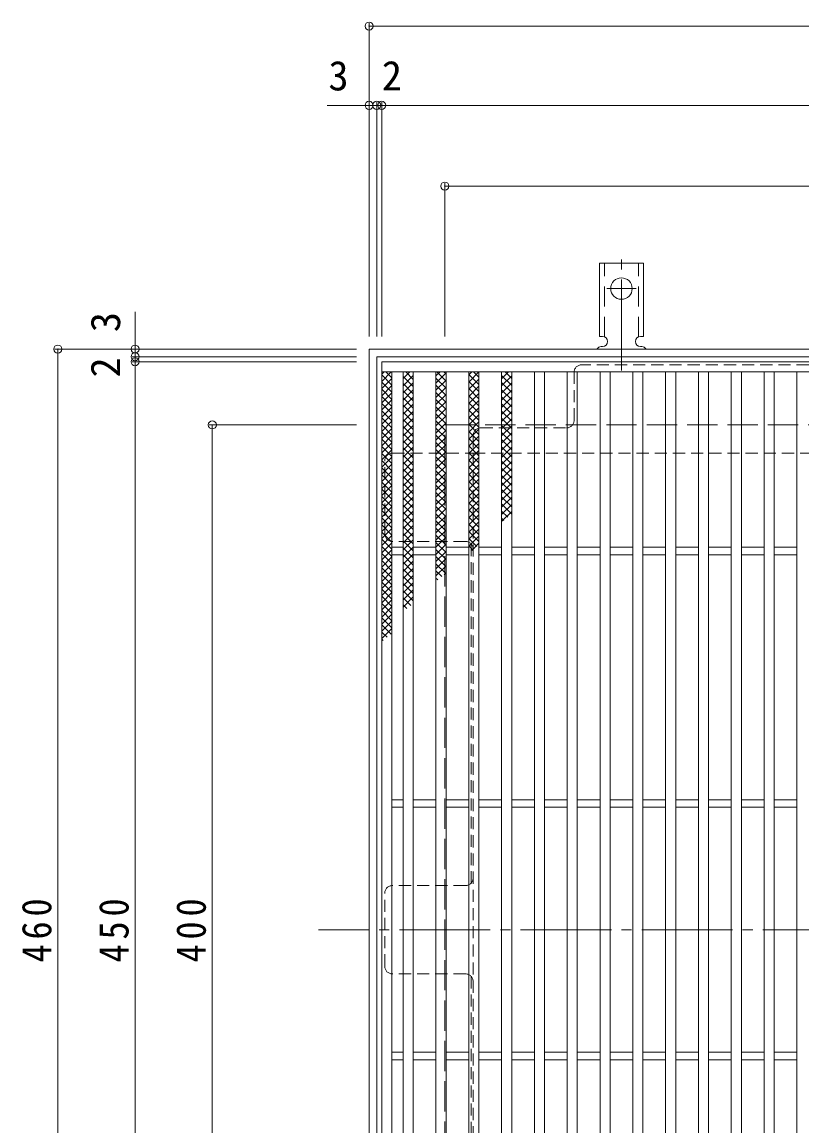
# Model space of a CAD drawing. Units: millimetres at full size, sheet at 1:4; details may follow other scales. Extents: x -862 to 1015, y -780 to 715.
# Drawn here: x -862.2 to -553.2, y 265.4 to 702.7 of the extents above; entities that cross this region are included whole.
import ezdxf
from ezdxf.enums import TextEntityAlignment as Align

# ---------------------------------------------------------------- set-up
doc = ezdxf.new("R2010")
doc.units = ezdxf.units.MM
doc.header["$LTSCALE"] = 4
doc.header["$PDMODE"] = 32
doc.header["$PDSIZE"] = 3.2
for name, pattern in [('CHAIN2', [12, 9, -1, 1, -1]), ('DASHED1', [1.8, 1.2, -0.6]), ('DASHED2', [3, 2, -1]), ('DASHED3', [4, 3, -1])]:
    doc.linetypes.add(name, pattern=pattern)
for name, color, linetype, lineweight in [('A-1_躯体', 2, 'Continuous', 9), ('A-2_仕上', 3, 'Continuous', 9), ('A-4_その他', 7, 'Continuous', 9), ('A-7_ハッチ', 2, 'Continuous', 9), ('A-9_ｸｳﾁｮｳｷ', 6, 'Continuous', 9), ('A-A_ﾊｯﾁ-ﾜｸ', 3, 'Continuous', 9)]:
    doc.layers.add(name, color=color, linetype=linetype, lineweight=lineweight)
doc.styles.add('ＭＳ ゴシック', font='')
doc.styles.get('ＭＳ ゴシック').set_extended_font_data('MS Gothic')

msp = doc.modelspace()

# ---------------------------------------------------------------- linework, layer by layer
at = {"layer": 'A-1_躯体'}
for p, q in [((-724.713, 573.162), (-264.713, 573.162)), ((-724.713, 113.162), (-724.713, 573.162)), ((-721.713, 570.162), (-267.713, 570.162)), ((-721.713, 116.162), (-721.713, 570.162))]:
    msp.add_line(p, q, dxfattribs=at)
at = {"layer": 'A-1_躯体', "linetype": 'DASHED3'}
for p, q in [((-694.713, 543.162), (-294.713, 543.162)), ((-694.713, 143.162), (-694.713, 543.162))]:
    msp.add_line(p, q, dxfattribs=at)
at = {"layer": 'A-2_仕上'}
for p, q in [((-719.713, 118.162), (-719.713, 568.162)), ((-719.713, 568.162), (-269.713, 568.162)), ((-719.713, 564.162), (-269.713, 564.162)), ((-715.713, 122.162), (-715.713, 564.162)), ((-711.213, 122.162), (-711.213, 564.162)), ((-707.213, 122.162), (-707.213, 564.162)), ((-698.213, 122.162), (-698.213, 564.162)), ((-694.213, 122.162), (-694.213, 564.162)), ((-685.213, 122.162), (-685.213, 564.162)), ((-681.213, 122.162), (-681.213, 564.162)), ((-672.213, 122.162), (-672.213, 564.162)), ((-668.213, 122.162), (-668.213, 564.162)), ((-659.213, 122.162), (-659.213, 564.162)), ((-655.213, 122.162), (-655.213, 564.162)), ((-646.213, 122.162), (-646.213, 564.162)), ((-642.213, 122.162), (-642.213, 564.162)), ((-633.213, 122.162), (-633.213, 564.162)), ((-629.213, 122.162), (-629.213, 564.162)), ((-620.213, 122.162), (-620.213, 564.162)), ((-616.213, 122.162), (-616.213, 564.162)), ((-607.213, 122.162), (-607.213, 564.162)), ((-603.213, 122.162), (-603.213, 564.162)), ((-594.213, 122.162), (-594.213, 564.162)), ((-590.213, 122.162), (-590.213, 564.162)), ((-581.213, 122.162), (-581.213, 564.162)), ((-577.213, 122.162), (-577.213, 564.162)), ((-568.213, 122.162), (-568.213, 564.162)), ((-564.213, 122.162), (-564.213, 564.162)), ((-555.213, 122.162), (-555.213, 564.162)), ((-715.713, 494.662), (-711.213, 494.662)), ((-707.213, 494.662), (-698.213, 494.662)), ((-694.213, 494.662), (-685.213, 494.662)), ((-681.214, 494.662), (-672.213, 494.662)), ((-668.213, 494.662), (-659.213, 494.662)), ((-655.213, 494.662), (-646.213, 494.662)), ((-642.213, 494.662), (-633.213, 494.662)), ((-629.214, 494.662), (-620.213, 494.662)), ((-616.213, 494.662), (-607.213, 494.662)), ((-603.213, 494.662), (-594.213, 494.662)), ((-590.213, 494.662), (-581.213, 494.662)), ((-577.213, 494.662), (-568.213, 494.662)), ((-564.214, 494.662), (-555.213, 494.662)), ((-715.713, 491.662), (-711.213, 491.662)), ((-707.213, 491.662), (-698.213, 491.662)), ((-694.213, 491.662), (-685.213, 491.662)), ((-681.214, 491.662), (-672.213, 491.662)), ((-668.213, 491.662), (-659.213, 491.662)), ((-655.213, 491.662), (-646.213, 491.662)), ((-642.213, 491.662), (-633.213, 491.662)), ((-629.214, 491.662), (-620.213, 491.662)), ((-616.213, 491.662), (-607.213, 491.662)), ((-603.213, 491.662), (-594.213, 491.662)), ((-590.213, 491.662), (-581.213, 491.662)), ((-577.213, 491.662), (-568.213, 491.662)), ((-564.214, 491.662), (-555.213, 491.662)), ((-715.713, 394.662), (-711.213, 394.662)), ((-707.213, 394.662), (-698.213, 394.662)), ((-694.213, 394.662), (-685.213, 394.662)), ((-681.214, 394.662), (-672.213, 394.662)), ((-668.213, 394.662), (-659.213, 394.662)), ((-655.213, 394.662), (-646.213, 394.662)), ((-642.213, 394.662), (-633.213, 394.662)), ((-629.214, 394.662), (-620.213, 394.662)), ((-616.213, 394.662), (-607.213, 394.662)), ((-603.213, 394.662), (-594.213, 394.662)), ((-590.213, 394.662), (-581.213, 394.662)), ((-577.213, 394.662), (-568.213, 394.662)), ((-564.214, 394.662), (-555.213, 394.662)), ((-715.713, 391.662), (-711.213, 391.662)), ((-707.213, 391.662), (-698.213, 391.662)), ((-694.213, 391.662), (-685.213, 391.662)), ((-681.214, 391.662), (-672.213, 391.662)), ((-668.213, 391.662), (-659.213, 391.662)), ((-655.213, 391.662), (-646.213, 391.662)), ((-642.213, 391.662), (-633.213, 391.662)), ((-629.214, 391.662), (-620.213, 391.662)), ((-616.213, 391.662), (-607.213, 391.662)), ((-603.213, 391.662), (-594.213, 391.662)), ((-590.213, 391.662), (-581.213, 391.662)), ((-577.213, 391.662), (-568.213, 391.662)), ((-564.214, 391.662), (-555.213, 391.662)), ((-715.713, 294.662), (-711.213, 294.662)), ((-707.213, 294.662), (-698.213, 294.662)), ((-694.213, 294.662), (-685.213, 294.662)), ((-681.214, 294.662), (-672.213, 294.662)), ((-668.213, 294.662), (-659.213, 294.662)), ((-655.213, 294.662), (-646.213, 294.662)), ((-642.213, 294.662), (-633.213, 294.662)), ((-629.214, 294.662), (-620.213, 294.662)), ((-616.213, 294.662), (-607.213, 294.662)), ((-603.213, 294.662), (-594.213, 294.662)), ((-590.213, 294.662), (-581.213, 294.662)), ((-577.213, 294.662), (-568.213, 294.662)), ((-564.214, 294.662), (-555.213, 294.662)), ((-715.713, 291.662), (-711.213, 291.662)), ((-707.213, 291.662), (-698.213, 291.662)), ((-694.213, 291.662), (-685.213, 291.662)), ((-681.214, 291.662), (-672.213, 291.662)), ((-668.213, 291.662), (-659.213, 291.662)), ((-655.213, 291.662), (-646.213, 291.662)), ((-642.213, 291.662), (-633.213, 291.662)), ((-629.214, 291.662), (-620.213, 291.662)), ((-616.213, 291.662), (-607.213, 291.662)), ((-603.213, 291.662), (-594.213, 291.662)), ((-590.213, 291.662), (-581.213, 291.662)), ((-577.213, 291.662), (-568.213, 291.662)), ((-564.214, 291.662), (-555.213, 291.662))]:
    msp.add_line(p, q, dxfattribs=at)
at = {"layer": 'A-4_その他'}
for p, q in [((-724.713, 702.325), (-724.713, 578.162)), ((-724.713, 701.125), (-264.713, 701.125)), ((-741.393, 669.737), (-721.713, 669.737)), ((-721.713, 670.937), (-721.713, 578.162)), ((-721.713, 669.737), (-719.713, 669.737)), ((-719.713, 670.937), (-719.713, 578.162)), ((-719.713, 669.737), (-269.713, 669.737)), ((-694.713, 638.941), (-694.713, 578.162)), ((-694.713, 637.741), (-294.713, 637.741)), ((-817.449, 587.926), (-817.449, 570.162)), ((-849.254, 573.162), (-729.713, 573.162)), ((-848.054, 573.162), (-848.054, 113.162)), ((-818.649, 570.162), (-729.713, 570.162)), ((-817.449, 570.162), (-817.449, 568.162)), ((-818.649, 568.162), (-729.713, 568.162)), ((-817.449, 568.162), (-817.449, 118.162)), ((-788.044, 543.162), (-729.713, 543.162)), ((-786.844, 543.162), (-786.844, 143.162))]:
    msp.add_line(p, q, dxfattribs=at)
for p in [(-724.713, 701.125), (-724.713, 669.737), (-721.713, 669.737), (-719.713, 669.737), (-694.713, 637.741), (-848.054, 573.162), (-817.449, 573.162), (-817.449, 570.162), (-817.449, 568.162), (-786.844, 543.162)]:
    msp.add_point(p, dxfattribs=at)
at = {"layer": 'A-7_ハッチ', "linetype": 'DASHED1'}
for p, q in [((-348.914, 566.966), (-640.512, 566.966)), ((-643.512, 544.966), (-643.512, 563.966)), ((-683.513, 538.966), (-683.513, 147.359)), ((-680.513, 541.966), (-646.512, 541.966)), ((-715.517, 531.966), (-683.513, 531.966)), ((-683.513, 531.966), (-305.913, 531.966)), ((-718.517, 499.965), (-718.517, 528.966)), ((-686.513, 496.965), (-715.517, 496.965)), ((-684.313, 496.004), (-684.313, 361.623)), ((-686.513, 360.663), (-715.517, 360.663)), ((-718.517, 328.662), (-718.517, 357.663)), ((-686.513, 325.662), (-715.517, 325.662)), ((-684.313, 190.32), (-684.313, 324.701))]:
    msp.add_line(p, q, dxfattribs=at)
at = {"layer": 'A-7_ハッチ', "linetype": 'CHAIN2'}
msp.add_line((-244.713, 343.162), (-744.713, 343.162), dxfattribs=at)
at = {"layer": 'A-7_ハッチ', "linetype": 'DASHED1'}
for centre, start, end in [((-640.512, 563.966), 90, 180), ((-646.512, 544.966), 270, 0), ((-680.513, 538.966), 90, 180), ((-715.517, 528.966), 90, 180), ((-715.517, 499.965), 180, 270), ((-686.513, 493.965), 0, 90), ((-686.513, 363.663), 270, 0), ((-715.517, 357.663), 90, 180), ((-715.517, 328.662), 180, 270), ((-686.513, 322.662), 0, 90)]:
    msp.add_arc(centre, 3, start, end, dxfattribs=at)
at = {"layer": 'A-9_ｸｳﾁｮｳｷ'}
for p, q in [((-719.713, 560.372), (-715.923, 564.163)), ((-719.713, 563.2), (-718.751, 564.163)), ((-718.124, 564.163), (-715.713, 561.752)), ((-711.214, 561.486), (-708.538, 564.163)), ((-710.226, 564.163), (-707.214, 561.15)), ((-707.398, 564.163), (-707.214, 563.979)), ((-698.214, 562.554), (-696.605, 564.163)), ((-697.874, 564.163), (-694.214, 560.503)), ((-695.046, 564.163), (-694.214, 563.331)), ((-685.214, 562.946), (-683.997, 564.163)), ((-685.214, 560.117), (-681.214, 564.117)), ((-683.369, 564.163), (-681.214, 562.006)), ((-672.214, 561.413), (-669.463, 564.163)), ((-670.79, 564.163), (-668.213, 561.587)), ((-719.713, 562.923), (-715.713, 558.924)), ((-719.713, 557.544), (-715.713, 561.544)), ((-719.713, 560.095), (-715.713, 556.094)), ((-711.214, 558.658), (-707.214, 562.658)), ((-711.214, 562.322), (-707.214, 558.322)), ((-711.214, 555.83), (-707.214, 559.829)), ((-698.214, 559.726), (-694.214, 563.726)), ((-698.214, 561.674), (-694.214, 557.674)), ((-698.214, 556.897), (-694.214, 560.898)), ((-685.214, 563.178), (-681.214, 559.178)), ((-685.214, 557.289), (-681.214, 561.289)), ((-685.214, 560.35), (-681.214, 556.35)), ((-672.214, 562.758), (-668.213, 558.758)), ((-672.214, 558.585), (-668.213, 562.584)), ((-672.214, 559.93), (-668.213, 555.93)), ((-672.214, 555.756), (-668.213, 559.756)), ((-719.713, 554.715), (-715.713, 558.715)), ((-719.713, 557.267), (-715.713, 553.266)), ((-719.713, 551.887), (-715.713, 555.886)), ((-711.214, 559.493), (-707.214, 555.494)), ((-711.214, 553.001), (-707.214, 557.001)), ((-711.214, 556.665), (-707.214, 552.665)), ((-698.214, 558.846), (-694.214, 554.846)), ((-698.214, 554.069), (-694.214, 558.069)), ((-698.214, 556.017), (-694.214, 552.017)), ((-685.214, 554.46), (-681.214, 558.46)), ((-685.214, 557.521), (-681.214, 553.521)), ((-685.214, 551.632), (-681.214, 555.632)), ((-672.214, 557.101), (-668.213, 553.101)), ((-672.214, 552.927), (-668.213, 556.928)), ((-719.713, 554.438), (-715.713, 550.438)), ((-719.713, 549.058), (-715.713, 553.058)), ((-719.713, 551.609), (-715.713, 547.61)), ((-711.214, 550.173), (-707.214, 554.173)), ((-711.214, 553.837), (-707.214, 549.837)), ((-711.214, 547.344), (-707.214, 551.344)), ((-711.214, 551.008), (-707.214, 547.009)), ((-698.214, 551.241), (-694.214, 555.24)), ((-698.214, 553.189), (-694.214, 549.189)), ((-698.214, 548.412), (-694.214, 552.412)), ((-685.214, 554.693), (-681.214, 550.693)), ((-685.214, 548.804), (-681.214, 552.804)), ((-685.214, 551.865), (-681.214, 547.865)), ((-672.214, 554.273), (-668.213, 550.273)), ((-672.214, 550.099), (-668.213, 554.099)), ((-672.214, 551.444), (-668.213, 547.445)), ((-672.214, 547.271), (-668.213, 551.271)), ((-719.713, 546.23), (-715.713, 550.23)), ((-719.713, 548.781), (-715.713, 544.781)), ((-719.713, 543.402), (-715.713, 547.401)), ((-711.214, 544.516), (-707.214, 548.516)), ((-711.214, 548.18), (-707.214, 544.18)), ((-698.214, 550.36), (-694.214, 546.36)), ((-698.214, 545.584), (-694.214, 549.584)), ((-698.214, 547.532), (-694.214, 543.532)), ((-698.214, 542.755), (-694.214, 546.755)), ((-685.214, 545.975), (-681.214, 549.975)), ((-685.214, 549.036), (-681.214, 545.037)), ((-685.214, 543.147), (-681.214, 547.146)), ((-672.214, 548.616), (-668.213, 544.616)), ((-672.214, 544.442), (-668.213, 548.442)), ((-719.713, 545.953), (-715.713, 541.953)), ((-719.713, 540.573), (-715.713, 544.573)), ((-719.713, 543.124), (-715.713, 539.125)), ((-711.214, 541.687), (-707.214, 545.688)), ((-711.214, 545.352), (-707.214, 541.352)), ((-711.214, 538.859), (-707.214, 542.86)), ((-711.214, 542.523), (-707.214, 538.523)), ((-698.214, 544.704), (-694.214, 540.704)), ((-698.214, 539.927), (-694.214, 543.927)), ((-685.214, 546.208), (-681.214, 542.207)), ((-685.214, 540.318), (-681.214, 544.318)), ((-685.214, 543.38), (-681.214, 539.379)), ((-672.214, 545.788), (-668.213, 541.787)), ((-672.214, 541.614), (-668.213, 545.614)), ((-672.214, 542.96), (-668.213, 538.959)), ((-672.214, 538.786), (-668.213, 542.785)), ((-719.713, 537.744), (-715.713, 541.745)), ((-719.713, 540.296), (-715.713, 536.296)), ((-719.713, 534.916), (-715.713, 538.917)), ((-711.214, 536.031), (-707.214, 540.03)), ((-711.214, 539.695), (-707.214, 535.695)), ((-698.214, 541.876), (-694.214, 537.875)), ((-698.214, 537.098), (-694.214, 541.099)), ((-698.214, 539.047), (-694.214, 535.047)), ((-698.214, 534.27), (-694.214, 538.27)), ((-685.214, 537.49), (-681.214, 541.49)), ((-685.214, 540.551), (-681.214, 536.551)), ((-685.214, 534.661), (-681.214, 538.661)), ((-672.214, 540.131), (-668.213, 536.131)), ((-672.214, 535.957), (-668.213, 539.957)), ((-719.713, 537.468), (-715.713, 533.467)), ((-719.713, 532.088), (-715.713, 536.087)), ((-719.713, 534.639), (-715.713, 530.639)), ((-711.214, 533.202), (-707.214, 537.202)), ((-711.214, 536.866), (-707.214, 532.866)), ((-711.214, 530.374), (-707.214, 534.374)), ((-711.214, 534.038), (-707.214, 530.038)), ((-698.214, 536.218), (-694.214, 532.218)), ((-698.214, 531.442), (-694.214, 535.441)), ((-685.214, 537.722), (-681.214, 533.723)), ((-685.214, 531.833), (-681.214, 535.833)), ((-685.214, 534.894), (-681.214, 530.894)), ((-672.214, 537.302), (-668.213, 533.302)), ((-672.214, 533.128), (-668.213, 537.129)), ((-672.214, 534.474), (-668.213, 530.474)), ((-672.214, 530.3), (-668.213, 534.3)), ((-719.713, 529.259), (-715.713, 533.259)), ((-719.713, 531.81), (-715.713, 527.811)), ((-719.713, 526.431), (-715.713, 530.431)), ((-711.214, 527.546), (-707.214, 531.545)), ((-711.214, 531.21), (-707.214, 527.21)), ((-698.214, 533.39), (-694.214, 529.39)), ((-698.214, 528.613), (-694.214, 532.613)), ((-698.214, 530.561), (-694.214, 526.562)), ((-698.214, 525.785), (-694.214, 529.785)), ((-685.214, 529.005), (-681.214, 533.005)), ((-685.214, 532.066), (-681.214, 528.066)), ((-685.214, 526.176), (-681.214, 530.176)), ((-685.214, 529.237), (-681.214, 525.237)), ((-672.214, 531.646), (-668.213, 527.646)), ((-672.214, 527.472), (-668.213, 531.472)), ((-719.713, 528.982), (-715.713, 524.982)), ((-719.713, 523.603), (-715.713, 527.602)), ((-719.713, 526.154), (-715.713, 522.154)), ((-719.713, 520.774), (-715.713, 524.774)), ((-711.214, 524.717), (-707.214, 528.717)), ((-711.214, 528.381), (-707.214, 524.381)), ((-711.214, 521.888), (-707.214, 525.889)), ((-711.214, 525.553), (-707.214, 521.553)), ((-698.214, 527.733), (-694.214, 523.733)), ((-698.214, 522.956), (-694.214, 526.956)), ((-698.214, 524.905), (-694.214, 520.905)), ((-685.214, 523.348), (-681.214, 527.348)), ((-685.214, 526.409), (-681.214, 522.409)), ((-672.214, 528.817), (-668.213, 524.817)), ((-672.214, 524.643), (-668.213, 528.644)), ((-672.214, 525.989), (-668.213, 521.988)), ((-672.214, 521.815), (-668.213, 525.815)), ((-719.713, 523.325), (-715.713, 519.326)), ((-719.713, 517.945), (-715.713, 521.946)), ((-719.713, 520.497), (-715.713, 516.497)), ((-711.214, 519.06), (-707.214, 523.06)), ((-711.214, 522.725), (-707.214, 518.724)), ((-698.214, 520.128), (-694.214, 524.128)), ((-698.214, 522.077), (-694.214, 518.076)), ((-698.214, 517.299), (-694.214, 521.3)), ((-685.214, 520.519), (-681.214, 524.519)), ((-685.214, 523.58), (-681.214, 519.58)), ((-685.214, 517.691), (-681.214, 521.691)), ((-685.214, 520.752), (-681.214, 516.752)), ((-672.214, 523.161), (-668.213, 519.16)), ((-672.214, 518.987), (-668.213, 522.986)), ((-719.713, 515.117), (-715.713, 519.117)), ((-719.713, 517.669), (-715.713, 513.668)), ((-719.713, 512.289), (-715.713, 516.288)), ((-711.214, 516.232), (-707.214, 520.232)), ((-711.214, 519.896), (-707.214, 515.896)), ((-711.214, 513.403), (-707.214, 517.403)), ((-711.214, 517.067), (-707.214, 513.067)), ((-698.214, 519.248), (-694.214, 515.248)), ((-698.214, 514.471), (-694.214, 518.471)), ((-698.214, 516.419), (-694.214, 512.419)), ((-685.214, 514.863), (-681.214, 518.862)), ((-685.214, 517.924), (-681.214, 513.924)), ((-685.214, 512.034), (-681.214, 516.034)), ((-672.214, 520.332), (-668.213, 516.332)), ((-672.214, 516.158), (-668.213, 520.158)), ((-672.214, 517.503), (-668.213, 513.503)), ((-672.214, 513.33), (-668.213, 517.33)), ((-719.713, 514.84), (-715.713, 510.84)), ((-719.713, 509.46), (-715.713, 513.46)), ((-719.713, 512.012), (-715.713, 508.012)), ((-711.214, 510.575), (-707.214, 514.575)), ((-711.214, 514.239), (-707.214, 510.239)), ((-711.214, 507.747), (-707.214, 511.747)), ((-698.214, 511.643), (-694.214, 515.642)), ((-698.214, 513.591), (-694.214, 509.591)), ((-698.214, 508.814), (-694.214, 512.814)), ((-685.214, 515.095), (-681.214, 511.095)), ((-685.214, 509.205), (-681.214, 513.206)), ((-685.214, 512.267), (-681.214, 508.267)), ((-672.214, 514.675), (-668.213, 510.675)), ((-672.214, 510.501), (-668.213, 514.501)), ((-672.214, 511.847), (-668.213, 507.847)), ((-672.214, 507.673), (-668.213, 511.673)), ((-719.713, 506.632), (-715.713, 510.632)), ((-719.713, 509.183), (-715.713, 505.183)), ((-719.713, 503.804), (-715.713, 507.804)), ((-711.214, 511.411), (-707.214, 507.411)), ((-711.214, 504.918), (-707.214, 508.918)), ((-711.214, 508.582), (-707.214, 504.583)), ((-698.214, 510.763), (-694.214, 506.763)), ((-698.214, 505.986), (-694.214, 509.986)), ((-698.214, 507.934), (-694.214, 503.934)), ((-685.214, 506.377), (-681.214, 510.378)), ((-685.214, 509.438), (-681.214, 505.438)), ((-685.214, 503.549), (-681.214, 507.549)), ((-672.214, 509.018), (-669.757, 506.562)), ((-672.214, 504.844), (-668.213, 508.845)), ((-719.713, 506.355), (-715.713, 502.355)), ((-719.713, 500.975), (-715.713, 504.975)), ((-719.713, 503.526), (-715.713, 499.527)), ((-711.214, 502.089), (-707.214, 506.09)), ((-711.214, 505.754), (-707.214, 501.753)), ((-711.214, 499.261), (-707.214, 503.261)), ((-711.214, 502.925), (-707.214, 498.925)), ((-698.214, 503.158), (-694.214, 507.157)), ((-698.214, 505.106), (-694.214, 501.106)), ((-698.214, 500.329), (-694.214, 504.329)), ((-685.214, 506.61), (-681.214, 502.61)), ((-685.214, 500.72), (-681.214, 504.72)), ((-685.214, 503.781), (-681.214, 499.781)), ((-672.214, 506.19), (-671.346, 505.322)), ((-719.713, 498.146), (-715.713, 502.147)), ((-719.713, 500.698), (-715.713, 496.698)), ((-719.713, 495.318), (-715.713, 499.318)), ((-711.214, 496.433), (-707.214, 500.433)), ((-711.214, 500.097), (-707.214, 496.097)), ((-698.214, 502.278), (-694.214, 498.277)), ((-698.214, 497.5), (-694.214, 501.501)), ((-698.214, 499.449), (-694.214, 495.449)), ((-698.214, 494.672), (-694.214, 498.672)), ((-685.214, 497.892), (-681.214, 501.892)), ((-685.214, 500.953), (-681.214, 496.953)), ((-685.214, 495.064), (-681.214, 499.063)), ((-719.713, 497.87), (-715.713, 493.87)), ((-719.713, 492.49), (-715.713, 496.49)), ((-719.713, 495.041), (-715.713, 491.041)), ((-711.214, 493.604), (-707.214, 497.604)), ((-711.214, 497.268), (-707.214, 493.269)), ((-711.214, 490.776), (-707.214, 494.776)), ((-711.214, 494.44), (-707.214, 490.44)), ((-698.214, 496.62), (-694.214, 492.62)), ((-698.214, 491.844), (-694.214, 495.843)), ((-685.214, 498.125), (-682.052, 494.963)), ((-685.214, 495.296), (-683.64, 493.723)), ((-684.031, 493.418), (-681.214, 496.235)), ((-719.713, 489.661), (-715.713, 493.661)), ((-719.713, 492.213), (-715.713, 488.213)), ((-719.713, 486.833), (-715.713, 490.833)), ((-711.214, 487.948), (-707.214, 491.948)), ((-711.214, 491.612), (-707.214, 487.612)), ((-698.214, 493.792), (-694.214, 489.792)), ((-698.214, 489.015), (-694.214, 493.015)), ((-698.214, 490.964), (-694.214, 486.964)), ((-698.214, 486.187), (-694.214, 490.187)), ((-719.713, 489.385), (-715.713, 485.384)), ((-719.713, 484.005), (-715.713, 488.005)), ((-719.713, 486.556), (-715.713, 482.556)), ((-711.214, 485.119), (-707.214, 489.119)), ((-711.214, 488.783), (-707.214, 484.784)), ((-711.214, 482.29), (-707.214, 486.291)), ((-711.214, 485.955), (-707.214, 481.954)), ((-698.214, 488.135), (-694.346, 484.268)), ((-698.214, 483.359), (-694.214, 487.358)), ((-719.713, 481.176), (-715.713, 485.176)), ((-719.713, 483.727), (-715.713, 479.728)), ((-719.713, 478.347), (-715.713, 482.348)), ((-711.214, 479.462), (-707.214, 483.462)), ((-711.214, 483.127), (-707.214, 479.126)), ((-698.214, 485.307), (-695.935, 483.028)), ((-698.214, 482.479), (-697.523, 481.788)), ((-694.936, 483.808), (-694.214, 484.53)), ((-719.713, 480.899), (-715.713, 476.899)), ((-719.713, 475.519), (-715.713, 479.519)), ((-719.713, 478.071), (-715.713, 474.071)), ((-719.713, 472.691), (-715.713, 476.691)), ((-711.214, 476.634), (-707.214, 480.634)), ((-711.214, 480.298), (-707.214, 476.298)), ((-711.214, 473.805), (-707.214, 477.805)), ((-711.214, 477.469), (-707.214, 473.47)), ((-719.713, 475.242), (-715.713, 471.242)), ((-719.713, 469.863), (-715.713, 473.862)), ((-719.713, 472.414), (-715.713, 468.414)), ((-711.214, 470.977), (-707.214, 474.977)), ((-711.214, 474.641), (-708.229, 471.657)), ((-719.713, 467.034), (-715.713, 471.034)), ((-719.713, 469.586), (-715.713, 465.585)), ((-719.713, 464.206), (-715.713, 468.206)), ((-711.214, 471.813), (-709.817, 470.416)), ((-719.713, 466.757), (-715.713, 462.757)), ((-719.713, 461.377), (-715.713, 465.377)), ((-719.713, 463.928), (-716.023, 460.239)), ((-719.713, 458.549), (-715.713, 462.549)), ((-719.713, 461.1), (-717.611, 458.998)), ((-719.713, 458.272), (-719.199, 457.758))]:
    msp.add_line(p, q, dxfattribs=at)
at = {"layer": 'A-A_ﾊｯﾁ-ﾜｸ', "color": 7, "linetype": 'CHAIN2'}
for p, q in [((-624.713, 564.694), (-624.713, 612.095)), ((-630.489, 597.162), (-618.937, 597.162))]:
    msp.add_line(p, q, dxfattribs=at)
at = {"layer": 'A-A_ﾊｯﾁ-ﾜｸ'}
for p, q in [((-633.463, 578.162), (-633.463, 607.162)), ((-615.963, 607.162), (-633.463, 607.162)), ((-615.963, 578.162), (-615.963, 607.162)), ((-633.463, 578.162), (-632.213, 578.162)), ((-615.963, 578.162), (-617.213, 578.162)), ((-632.713, 574.162), (-632.213, 574.162)), ((-617.218, 574.162), (-616.704, 574.162))]:
    msp.add_line(p, q, dxfattribs=at)
at = {"layer": 'A-A_ﾊｯﾁ-ﾜｸ', "linetype": 'DASHED2'}
for p, q in [((-631.463, 578.016), (-631.463, 607.162)), ((-617.963, 578.016), (-617.963, 607.162))]:
    msp.add_line(p, q, dxfattribs=at)
at = {"layer": 'A-A_ﾊｯﾁ-ﾜｸ'}
msp.add_circle((-624.713, 597.162), 4.25, dxfattribs=at)
for centre, start, end in [((-632.213, 576.162), 270, 90), ((-617.213, 576.162), 90, 269.86671), ((-632.713, 572.162), 90.27597, 150.00049), ((-616.713, 572.162), 29.99928, 89.75838)]:
    msp.add_arc(centre, 2, start, end, dxfattribs=at)

# ---------------------------------------------------------------- texts
at = {"layer": 'A-4_その他', "color": 2, "style": 'ＭＳ ゴシック'}
for s, p in [('3', (-740.842, 672.137)), ('2', (-719.671, 672.137))]:
    msp.add_text(s, height=11.73, dxfattribs=at).set_placement(p, align=Align.BOTTOM_LEFT)
for s, p in [('3', (-819.849, 579.887)), ('2', (-819.849, 561.926))]:
    msp.add_text(s, height=11.73, rotation=90, dxfattribs=at).set_placement(p, align=Align.BOTTOM_LEFT)
at = {"layer": 'A-4_その他', "color": 2, "char_height": 11.73, "attachment_point": 7, "rotation": 90, "style": 'ＭＳ ゴシック'}
for s, insert in [('\\T1.27;\\W0.9;460', (-850.454, 330.162)), ('\\T1.27;\\W0.9;450', (-819.849, 330.162)), ('\\T1.27;\\W0.9;400', (-789.244, 330.162))]:
    msp.add_mtext(s, dxfattribs=dict(at, insert=insert))

doc.saveas('drawing.dxf')
